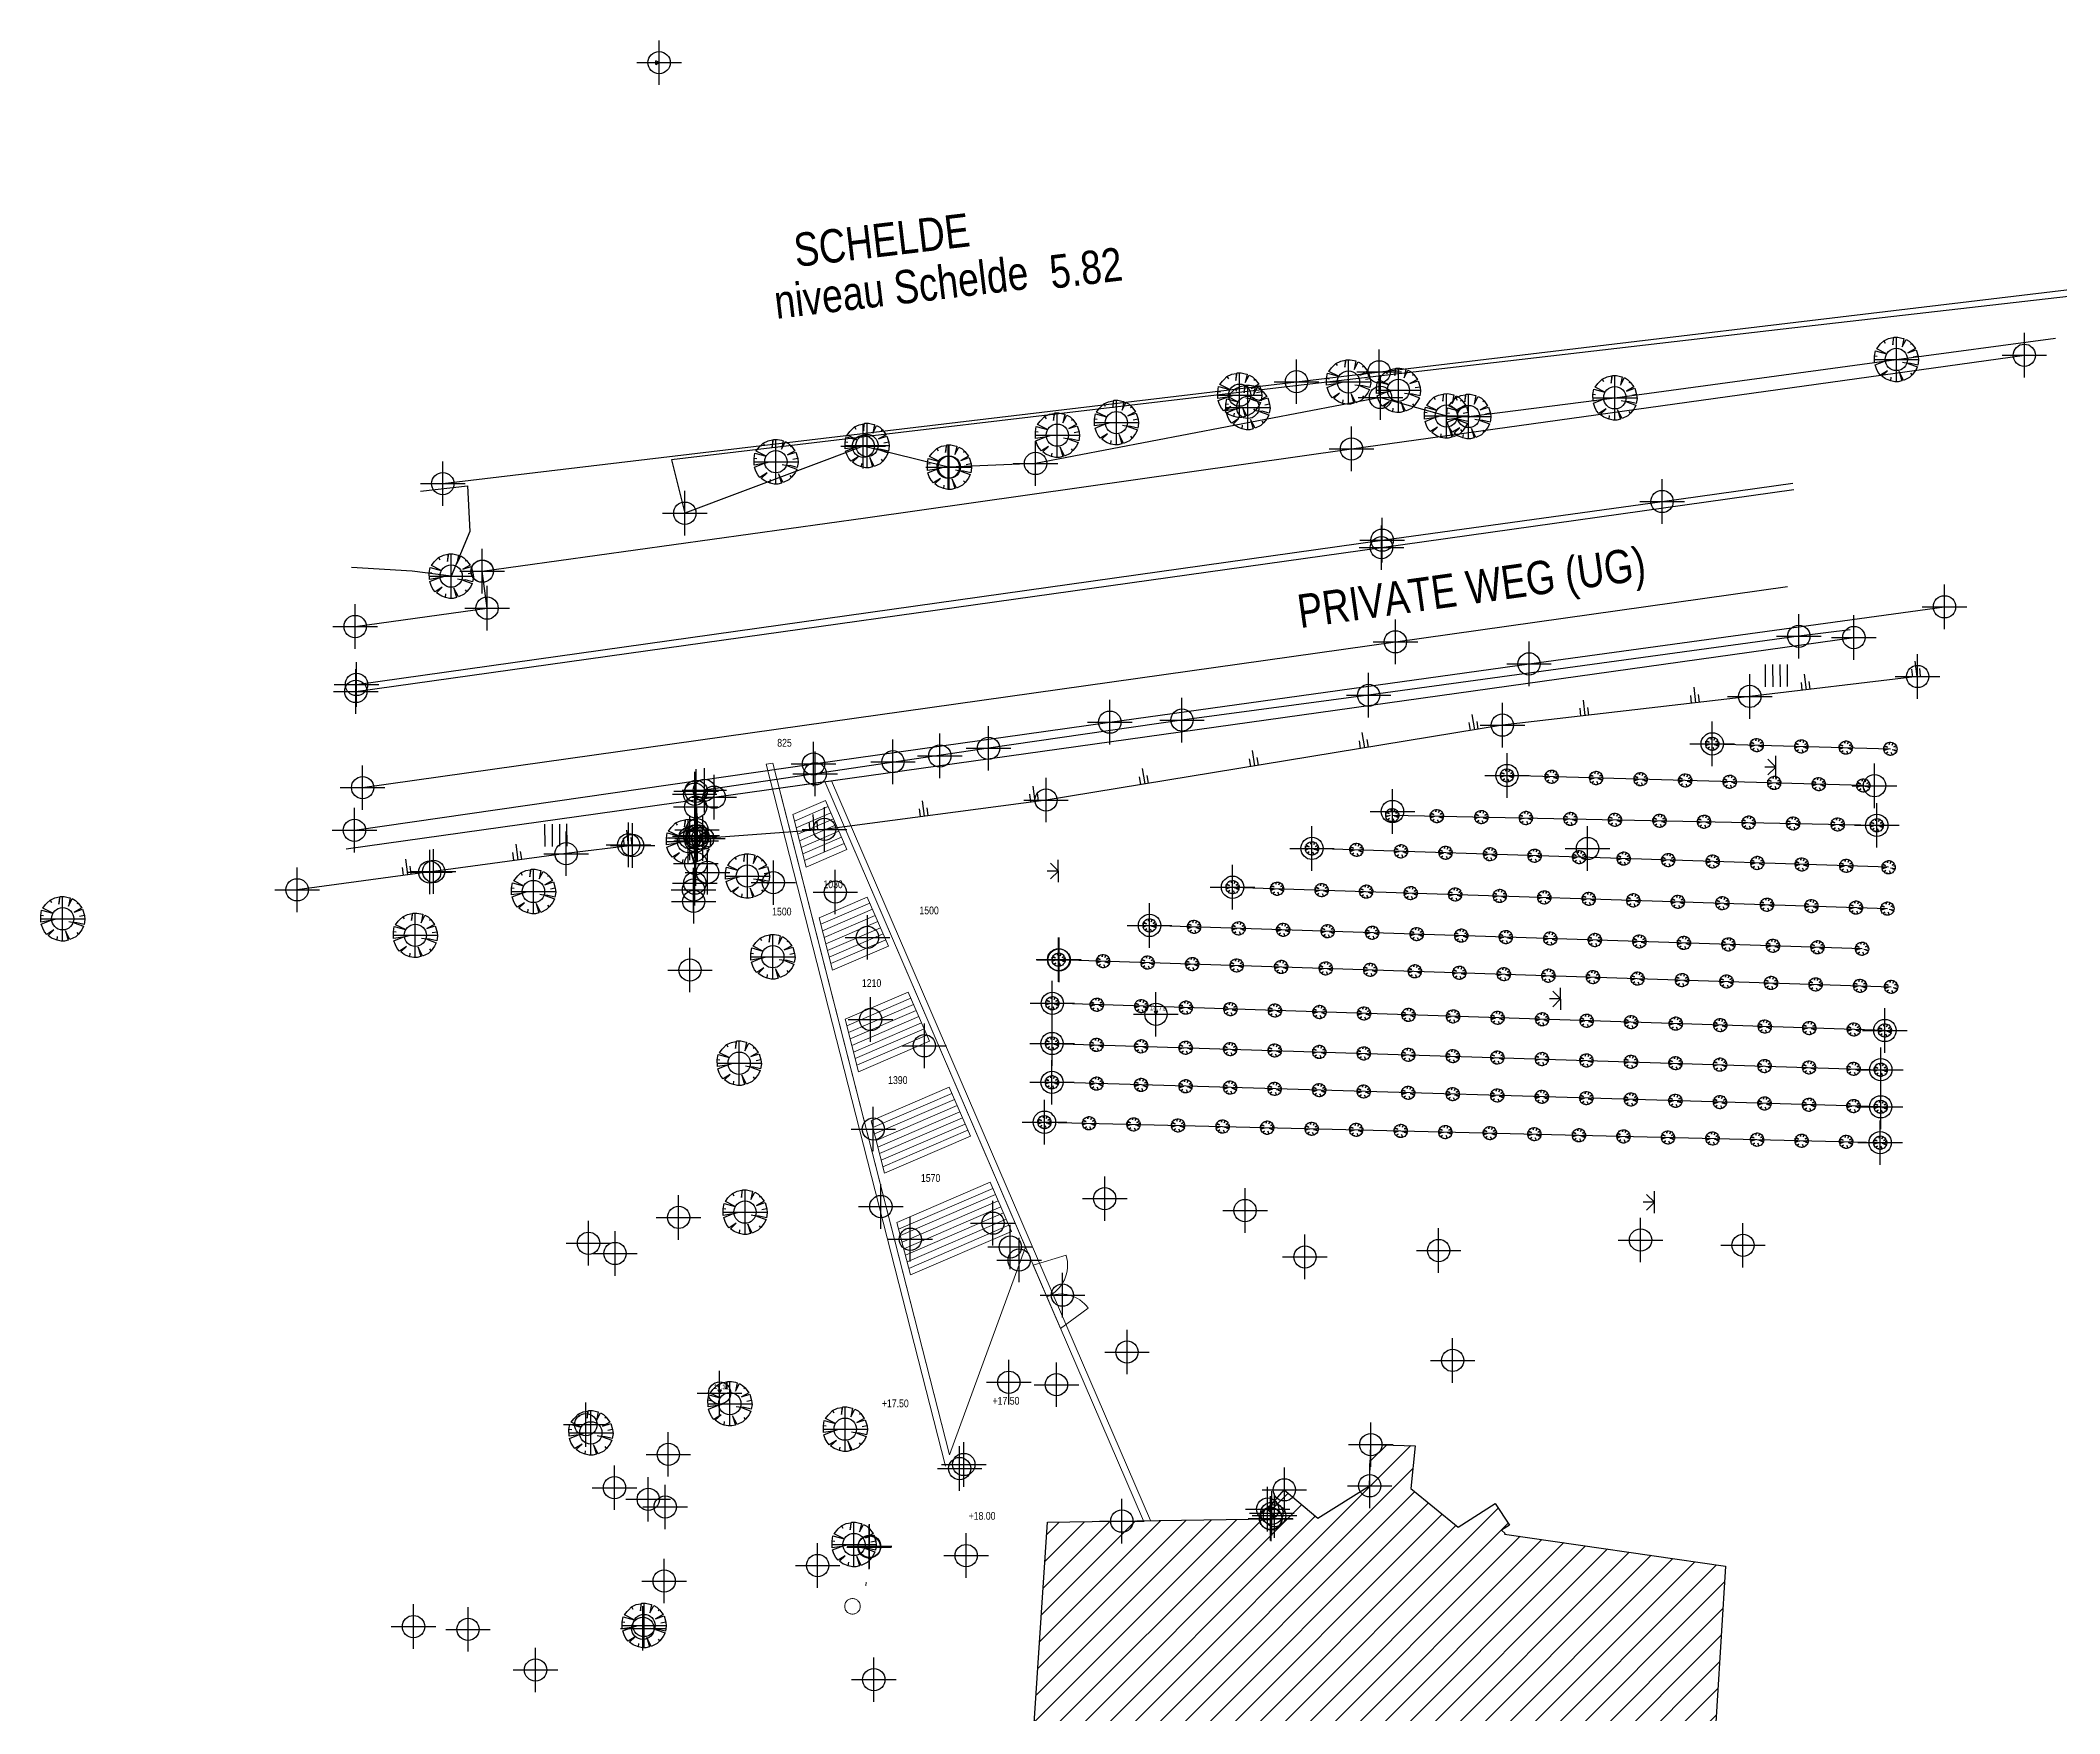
# Model space of a CAD drawing. Header units: metres. Extents: x -30504 to 105656, y -14907 to 193632.
# Drawn here: x 1504.9 to 1595.5, y 537 to 612.1 of the extents above; entities that cross this region are included whole.
import ezdxf
from ezdxf.enums import TextEntityAlignment as Align

# ---------------------------------------------------------------- set-up
doc = ezdxf.new("R2010")
doc.units = ezdxf.units.M
doc.header["$PDMODE"] = 34
doc.header["$PDSIZE"] = -2.5
doc.linetypes.add('D2', pattern=[8, 4, -2, 0, -2])
doc.linetypes.add('DASHDOT', pattern=[25.4, 12.7, -6.35, 0, -6.35])
for name, color, linetype in [('0-opmeting-Tweekerkenstraat', 7, 'Continuous'), ('2-univ-gebouw', 3, 'Continuous'), ('2-voorstel-stad-gent', 6, 'Continuous'), ('Zwart', 250, 'Continuous')]:
    doc.layers.add(name, color=color, linetype=linetype)
doc.layers.add('Lichtgrijs', color=254, linetype='Continuous', lineweight=9)
doc.styles.get("Standard").update_dxf_attribs({"font": 'arial.ttf'})
doc.linetypes.add('FENCELINE1', pattern='A,6.35,-2.54,[133,ltypeshp.shx,S=2.54,R=0,X=-2.54,Y=0],-2.54,25.4', length=36.83)
doc.linetypes.add('FENCELINE2', pattern='A,6.35,-2.54,[132,ltypeshp.shx,S=2.54,R=0,X=-2.54,Y=0],-2.54,25.4', length=36.83)

# ---------------------------------------------------------------- blocks, each defined once
blk = doc.blocks.new('BOOM')
at = {"color": 0}
for p, q in [((-0.021, 0.045), (-0.012, 0.048)), ((-0.012, 0.048), (-0.004, 0.028)), ((-0.004, 0.028), (-0.007, 0.049)), ((-0.007, 0.049), (0.008, 0.049)), ((0.007, 0.043), (0.008, 0.049)), ((0.008, 0.049), (0.02, 0.047)), ((0.02, 0.047), (0.013, 0.022)), ((-0.05, 0.004), (-0.048, 0.013)), ((-0.05, -0.004), (-0.05, 0.004)), ((-0.048, 0.013), (-0.045, 0.021)), ((-0.048, 0.013), (-0.04, 0.012)), ((-0.045, 0.021), (-0.043, 0.025)), ((-0.043, 0.025), (-0.037, 0.033)), ((-0.037, 0.033), (-0.025, 0.02)), ((-0.035, 0.036), (-0.029, 0.041)), ((-0.025, 0.02), (-0.035, 0.036)), ((-0.029, 0.041), (-0.021, 0.045)), ((-0.004, 0.028), (0, 0.014)), ((0.013, 0.022), (0.024, 0.044)), ((0.024, 0.044), (0.032, 0.038)), ((0.032, 0.038), (0.035, 0.035)), ((0.049, 0.007), (0.033, 0.008)), ((0.033, 0.008), (0.05, 0.005)), ((0.035, 0.035), (0.042, 0.028)), ((0.042, 0.028), (0.037, 0.025)), ((0.042, 0.028), (0.047, 0.017)), ((0.047, 0.017), (0.049, 0.007)), ((0.05, 0.005), (0.05, -0.004)), ((-0.048, -0.012), (-0.05, -0.004)), ((-0.027, -0.006), (-0.048, -0.012)), ((-0.047, -0.016), (-0.027, -0.006)), ((-0.041, -0.029), (-0.047, -0.016)), ((-0.035, -0.035), (-0.041, -0.029)), ((-0.035, -0.035), (-0.031, -0.032)), ((-0.025, -0.043), (-0.035, -0.035)), ((-0.017, -0.047), (-0.025, -0.043)), ((-0.009, -0.026), (-0.017, -0.047)), ((-0.013, -0.048), (-0.009, -0.032)), ((-0.009, -0.026), (-0.007, -0.014)), ((-0.009, -0.032), (-0.009, -0.026)), ((0.007, -0.049), (0.005, -0.038)), ((0.021, -0.045), (0.007, -0.049)), ((0.024, -0.043), (0.015, -0.026)), ((0.015, -0.026), (0.021, -0.045)), ((0.035, -0.035), (0.024, -0.043)), ((0.047, -0.017), (0.028, -0.013)), ((0.028, -0.013), (0.045, -0.022)), ((0.035, -0.035), (0.033, -0.032)), ((0.041, -0.029), (0.035, -0.035)), ((0.045, -0.022), (0.041, -0.029)), ((0.048, -0.013), (0.047, -0.017)), ((0.05, -0.004), (0.048, -0.013)), ((-0.002, -0.05), (-0.013, -0.048)), ((0.007, -0.049), (-0.002, -0.05))]:
    blk.add_line(p, q, dxfattribs=at)
blk = doc.blocks.new('BG0101')
at = {"xscale": 0.02, "yscale": 0.02, "zscale": 0.02}
blk.add_blockref('BOOM', (0, 0), dxfattribs=at)
blk = doc.blocks.new('BH0201')
for p, q in [((-0.0005, 0), (-0.0005, -0.001)), ((0, -0.002), (0, 0)), ((0.0005, 0), (0.0005, -0.001))]:
    blk.add_line(p, q)
blk = doc.blocks.new('BR1708')
for p, q in [((-0.0005, 0), (0.0005, 0)), ((0, 0), (-0.000354, 0.000354)), ((0, 0), (0, 0.0005)), ((0, 0), (0.000354, 0.000354))]:
    blk.add_line(p, q)
blk = doc.blocks.new('BR1707')
for p, q in [((0.0005, 0.0005), (-0.0005, 0.0005)), ((0.0005, 0.000167), (-0.0005, 0.000167)), ((0.0005, -0.000166), (-0.0005, -0.000166)), ((-0.0005, -0.0005), (0.0005, -0.0005))]:
    blk.add_line(p, q)

msp = doc.modelspace()

# ---------------------------------------------------------------- hatches: boundary and pattern name
at = {"layer": 'Lichtgrijs', "linetype": 'Continuous'}
h = msp.add_hatch(dxfattribs=at)
h.set_pattern_fill('ANSI31', color=256, scale=0.25, style=0)
h.set_pattern_definition([(45, (1590.8771, 213.1383), (-0.561266, 0.561266), [])])
h.paths.add_polyline_path([(1547.463, 501.042), (1547.324, 501.051), (1547.246, 499.576), (1545.077, 499.699), (1544.932, 497.45), (1544.902, 497.452), (1544.766, 495.063), (1544.802, 495.061), (1544.629, 492.877), (1544.445, 492.892), (1543.934, 483.671), (1543.335, 483.705), (1542.373, 466.747), (1542.897, 466.715), (1542.626, 458.707), (1542.174, 458.73), (1542.08, 456.926), (1551.333, 456.399), (1551.302, 455.85), (1569.056, 454.839), (1569.083, 455.405), (1581.147, 454.825), (1581.416, 458.708), (1583.574, 458.58), (1583.714, 460.923), (1581.555, 461.052), (1581.626, 462.234), (1582.443, 462.185), (1583.453, 479.088), (1582.634, 479.136), (1582.799, 481.96), (1584.961, 481.831), (1585.1, 484.172), (1582.981, 484.301), (1583.194, 488.59), (1581.196, 488.709), (1583.883, 533.88), (1579.94, 534.15), (1580.528, 543.582), (1570.606, 545.024), (1570.63, 545.045), (1570.467, 545.193), (1570.826, 545.424), (1570.182, 546.396), (1568.521, 545.326), (1566.405, 547.071), (1566.601, 548.986), (1564.599, 549.04), (1564.549, 547.191), (1562.225, 545.733), (1560.717, 547.008), (1559.952, 546.127), (1560.278, 545.852), (1560.097, 545.726), (1560.119, 545.703), (1550.094, 545.552), (1549.337, 534.277), (1549.248, 532.929), (1549.278, 532.927), (1547.536, 504.506), (1547.507, 504.508), (1547.407, 502.992), (1547.436, 502.99), (1547.357, 501.525), (1547.496, 501.517)])

# ---------------------------------------------------------------- linework, layer by layer
at = {"layer": '0-opmeting-Tweekerkenstraat', "linetype": 'Continuous', "ltscale": 0.05}
for p, q in [((1532.515, 611.003), (1532.514, 611.178)), ((1532.655, 611.092), (1532.514, 611.178)), ((1532.515, 611.003), (1532.655, 611.092)), ((1554.872, 568.502), (1555.047, 568.499)), ((1554.872, 568.502), (1554.957, 568.36)), ((1554.957, 568.36), (1555.047, 568.499)), ((1535.287, 551.497), (1535.462, 551.492)), ((1535.287, 551.497), (1535.37, 551.355)), ((1535.37, 551.355), (1535.462, 551.492))]:
    msp.add_line(p, q, dxfattribs=at)
for points in [[(1522.944, 592.189), (1561.27, 596.765), (1599.597, 601.341)], [(1595.931, 600.589), (1583.119, 599.124), (1560.964, 596.547), (1543.504, 594.486), (1533.205, 593.25), (1533.811, 590.861)], [(1565.039, 596.059), (1567.996, 595.228), (1568.993, 595.202), (1575.558, 596.044), (1588.196, 597.764), (1595.347, 598.725)], [(1519.011, 585.771), (1524.933, 586.6), (1524.718, 588.257), (1541.915, 590.647), (1563.738, 593.747), (1593.941, 597.953)], [(1565.039, 596.059), (1549.554, 593.095), (1545.63, 592.931), (1541.82, 593.866), (1533.811, 590.861)], [(1521.941, 591.844), (1524.059, 592.083), (1524.162, 590.044), (1523.32, 588.037), (1521.577, 588.252), (1518.851, 588.43)], [(1519.042, 582.858), (1565.081, 589.316), (1583.589, 591.919)], [(1519.072, 583.172), (1565.112, 589.649), (1577.679, 591.387), (1583.547, 592.216)], [(1519.344, 578.539), (1565.708, 585.086), (1583.303, 587.571)], [(1518.606, 575.797), (1535.125, 578.11), (1586.29, 585.277)], [(1589.15, 583.529), (1581.615, 582.634), (1570.511, 581.345), (1550.024, 577.983), (1540.081, 576.664), (1534.614, 576.258)], [(1579.931, 580.503), (1587.928, 580.28)], [(1586.713, 578.637), (1570.719, 579.082)], [(1565.567, 577.299), (1587.318, 576.848)], [(1516.403, 573.969), (1522.356, 574.77), (1522.529, 574.795), (1525.509, 575.193), (1528.478, 575.593), (1531.464, 575.961)], [(1534.614, 576.258), (1534.347, 576.35)], [(1587.848, 574.962), (1561.962, 575.809)], [(1558.398, 574.066), (1587.793, 573.105)], [(1586.654, 571.305), (1554.672, 572.351)], [(1550.588, 570.814), (1587.963, 569.592)], [(1587.681, 567.633), (1550.306, 568.856)], [(1550.295, 567.05), (1587.497, 565.872)], [(1587.494, 564.205), (1550.29, 565.307)], [(1549.953, 563.515), (1587.469, 562.597)]]:
    msp.add_lwpolyline(points, dxfattribs=at)
at = {"layer": '0-opmeting-Tweekerkenstraat', "linetype": 'FENCELINE2'}
msp.add_lwpolyline([(1518.978, 576.624), (1539.587, 579.602), (1552.886, 581.479), (1571.706, 584.094), (1590.358, 586.656)], dxfattribs=at)
at = {"layer": '0-opmeting-Tweekerkenstraat', "linetype": 'FENCELINE1'}
msp.add_lwpolyline([(1586.116, 585.627), (1583.817, 585.333), (1564.507, 582.686), (1556.128, 581.572), (1547.444, 580.304), (1539.658, 579.157), (1534.687, 578.42), (1534.316, 578.374), (1534.252, 578.243), (1534.298, 577.671), (1534.355, 576.645), (1534.347, 576.35)], dxfattribs=at)
at = {"layer": '0-opmeting-Tweekerkenstraat', "linetype": 'Continuous', "ltscale": 0.05}
for p in [(1532.655, 611.092), (1532.655, 611.092), (1588.196, 597.764), (1593.941, 597.953), (1561.27, 596.765), (1563.6, 596.753), (1564.979, 597.208), (1565.84, 596.38), (1558.714, 596.162), (1559.081, 595.611), (1565.039, 596.059), (1575.558, 596.044), (1553.181, 594.93), (1567.996, 595.228), (1568.993, 595.202), (1541.82, 593.866), (1541.988, 593.899), (1550.529, 594.364), (1563.738, 593.747), (1537.897, 593.171), (1545.63, 592.931), (1545.682, 592.928), (1549.554, 593.095), (1522.944, 592.189), (1577.679, 591.387), (1533.811, 590.861), (1565.081, 589.316), (1565.112, 589.649), (1524.71, 588.251), (1524.718, 588.257), (1523.32, 588.037), (1524.933, 586.6), (1590.358, 586.656), (1519.011, 585.771), (1565.708, 585.086), (1583.817, 585.333), (1586.29, 585.277), (1571.706, 584.094), (1519.042, 582.858), (1519.072, 583.172), (1589.15, 583.529), (1564.507, 582.686), (1581.615, 582.634), (1552.886, 581.479), (1556.128, 581.572), (1570.511, 581.345), (1547.444, 580.304), (1579.931, 580.503), (1539.587, 579.602), (1539.658, 579.157), (1543.154, 579.701), (1545.256, 579.962), (1519.344, 578.539), (1534.252, 578.243), (1534.316, 578.374), (1534.687, 578.42), (1570.719, 579.082), (1587.217, 578.623), (1534.298, 577.671), (1535.125, 578.11), (1550.024, 577.983), (1565.576, 577.466), (1518.978, 576.624), (1534.355, 576.645), (1540.081, 576.664), (1587.318, 576.848), (1528.481, 575.573), (1531.286, 575.972), (1531.466, 575.941), (1533.964, 576.115), (1534.038, 576.288), (1534.26, 576.359), (1534.316, 576.144), (1534.362, 576.252), (1534.367, 576.383), (1534.373, 576.252), (1534.614, 576.258), (1561.962, 575.809), (1574.334, 575.805), (1522.359, 574.75), (1522.532, 574.776), (1534.306, 575.13), (1534.829, 574.733), (1516.405, 573.949), (1527.015, 573.876), (1534.199, 573.944), (1534.26, 574.252), (1536.617, 574.569), (1537.785, 574.273), (1540.566, 573.852), (1558.398, 574.066), (1534.209, 573.431), (1505.88, 572.65), (1521.711, 571.908), (1554.672, 572.351), (1542.007, 571.816), (1534.04, 570.349), (1537.758, 570.945), (1550.588, 570.814), (1550.612, 570.802), (1550.306, 568.856), (1554.957, 568.36), (1542.149, 568.128), (1587.681, 567.633), (1544.562, 566.947), (1550.295, 567.05), (1536.248, 566.164), (1587.497, 565.872), (1550.29, 565.307), (1587.494, 564.205), (1542.271, 563.208), (1549.953, 563.515), (1587.469, 562.597), (1533.53, 559.24), (1536.512, 559.478), (1542.612, 559.728), (1552.66, 560.083), (1558.96, 559.549), (1547.641, 558.982), (1529.487, 558.08), (1530.676, 557.62), (1543.93, 558.261), (1548.419, 557.912), (1561.647, 557.466), (1567.65, 557.753), (1576.713, 558.225), (1581.311, 557.989), (1548.821, 557.328), (1550.759, 555.752), (1553.661, 553.197), (1568.276, 552.819), (1535.37, 551.355), (1548.354, 551.839), (1550.491, 551.729), (1535.831, 550.876), (1529.367, 549.937), (1529.591, 549.566), (1541.01, 549.731), (1533.067, 548.6), (1564.604, 549.039), (1546.147, 547.963), (1546.332, 548.145), (1530.652, 547.104), (1532.168, 546.584), (1560.722, 547.008), (1564.554, 547.19), (1532.93, 546.239), (1553.428, 545.604), (1559.972, 546.144), (1560.103, 545.726), (1560.124, 545.702), (1560.16, 545.955), (1560.283, 545.851), (1541.402, 544.555), (1542.086, 544.439), (1542.098, 544.474), (1546.438, 544.056), (1532.882, 542.913), (1532.882, 542.913), (1539.772, 543.609), (1531.925, 540.789), (1531.979, 540.917), (1542.293, 538.486)]:
    msp.add_point(p, dxfattribs=at)
at = {"layer": '2-univ-gebouw', "color": 7}
for p in [(1521.631, 540.868), (1524.078, 540.742), (1527.109, 538.919)]:
    msp.add_point(p, dxfattribs=at)
at = {"layer": '2-voorstel-stad-gent', "lineweight": 0}
for points in [[(1537.454, 579.599), (1537.753, 579.642)], [(1539.744, 579.613), (1539.738, 579.625)], [(1540.128, 577.963), (1538.654, 577.328)], [(1540.247, 577.688), (1538.729, 577.033)], [(1540.366, 577.412), (1538.804, 576.739)], [(1541.078, 575.759), (1540.128, 577.963)], [(1538.654, 577.328), (1539.255, 574.973)], [(1540.484, 577.137), (1538.879, 576.445)], [(1540.603, 576.861), (1538.955, 576.151)], [(1540.722, 576.586), (1539.03, 575.856)], [(1540.841, 576.31), (1539.105, 575.562)], [(1540.959, 576.035), (1539.18, 575.268)], [(1541.078, 575.759), (1539.255, 574.973)], [(1541.997, 573.627), (1539.837, 572.697)], [(1542.115, 573.352), (1539.912, 572.402)], [(1542.234, 573.076), (1539.988, 572.108)], [(1542.947, 571.423), (1541.997, 573.627)], [(1539.837, 572.697), (1540.439, 570.343)], [(1542.353, 572.801), (1540.063, 571.814)], [(1542.472, 572.525), (1540.138, 571.52)], [(1542.59, 572.25), (1540.213, 571.225)], [(1542.709, 571.974), (1540.288, 570.931)], [(1542.828, 571.699), (1540.364, 570.637)], [(1542.947, 571.423), (1540.439, 570.343)], [(1543.837, 569.357), (1541.003, 568.136)], [(1544.787, 567.153), (1543.837, 569.357)], [(1543.956, 569.082), (1541.078, 567.841)], [(1544.075, 568.806), (1541.153, 567.547)], [(1544.194, 568.531), (1541.229, 567.253)], [(1541.003, 568.136), (1541.605, 565.781)], [(1544.312, 568.255), (1541.304, 566.959)], [(1544.431, 567.98), (1541.379, 566.664)], [(1544.55, 567.704), (1541.454, 566.37)], [(1544.668, 567.429), (1541.529, 566.076)], [(1544.787, 567.153), (1541.605, 565.781)], [(1545.678, 565.087), (1542.169, 563.574)], [(1545.797, 564.811), (1542.244, 563.28)], [(1546.628, 562.883), (1545.678, 565.087)], [(1545.915, 564.536), (1542.319, 562.986)], [(1546.034, 564.26), (1542.394, 562.692)], [(1546.153, 563.985), (1542.469, 562.397)], [(1542.169, 563.574), (1542.77, 561.22)], [(1546.272, 563.71), (1542.545, 562.103)], [(1546.39, 563.434), (1542.62, 561.809)], [(1546.509, 563.159), (1542.695, 561.515)], [(1546.628, 562.883), (1542.77, 561.22)], [(1547.518, 560.817), (1543.334, 559.013)], [(1547.637, 560.541), (1543.409, 558.719)], [(1547.756, 560.266), (1543.485, 558.425)], [(1548.468, 558.613), (1547.518, 560.817)], [(1547.875, 559.99), (1543.56, 558.131)], [(1547.993, 559.715), (1543.635, 557.836)], [(1548.112, 559.439), (1543.71, 557.542)], [(1543.334, 559.013), (1543.936, 556.659)], [(1548.231, 559.164), (1543.785, 557.248)], [(1548.35, 558.888), (1543.861, 556.953)], [(1548.468, 558.613), (1543.936, 556.659)], [(1549.449, 557.096), (1550.929, 557.538)], [(1550.672, 554.258), (1549.449, 557.096)], [(1551.922, 555.166), (1550.672, 554.258)]]:
    msp.add_lwpolyline(points, dxfattribs=at)
at = {"layer": '2-voorstel-stad-gent', "color": 2, "lineweight": 0}
for points in [[(1537.454, 579.599), (1545.511, 548.074)], [(1537.753, 579.642), (1545.693, 548.573)], [(1554.395, 545.62), (1540.091, 578.808)], [(1554.72, 545.625), (1540.399, 578.851)]]:
    msp.add_lwpolyline(points, dxfattribs=at)
msp.add_lwpolyline([(1545.693, 548.573), (1538.039, 578.52), (1540.091, 578.808), (1549.099, 557.907)], close=True, dxfattribs=at)
at = {"layer": '2-voorstel-stad-gent', "lineweight": 0}
for centre, start, end in [((1549.449, 557.096), 293.31681, 16.61257), ((1550.672, 554.258), 35.96551, 113.31681)]:
    msp.add_arc(centre, 1.545, start, end, dxfattribs=at)
at = {"layer": 'Lichtgrijs', "linetype": 'D2'}
msp.add_line((1541.935, 542.704), (1541.945, 542.858), dxfattribs=at)
at = {"layer": 'Lichtgrijs', "linetype": 'DASHDOT', "ltscale": 10}
msp.add_circle((1541.336, 541.777), 0.35, dxfattribs=at)
at = {"layer": 'Zwart', "color": 250, "linetype": 'Continuous'}
msp.add_lwpolyline([(1549.337, 534.277), (1550.094, 545.552), (1560.119, 545.703), (1560.097, 545.726), (1560.278, 545.852), (1559.952, 546.127), (1560.717, 547.008), (1562.225, 545.733), (1564.549, 547.191), (1564.599, 549.04), (1566.601, 548.986), (1566.405, 547.071), (1568.521, 545.326), (1570.182, 546.396), (1570.826, 545.424), (1570.467, 545.193), (1570.63, 545.045), (1570.606, 545.024), (1580.528, 543.582), (1579.94, 534.15)], dxfattribs=at)

# ---------------------------------------------------------------- block references
at = {"layer": '0-opmeting-Tweekerkenstraat', "linetype": 'Continuous', "ltscale": 0.05}
for name, p, xscale, yscale, zscale, rotation in [('BG0101', (1588.196, 597.764), 1000, 1000, 1000, 90.43573584620628), ('BG0101', (1563.6, 596.753), 1000, 1000, 1000, 90.43573584620628), ('BG0101', (1565.84, 596.38), 1000, 1000, 1000, 90.43573584620628), ('BG0101', (1558.714, 596.162), 1000, 1000, 1000, 90.43573584620628), ('BG0101', (1559.081, 595.611), 1000, 1000, 1000, 90.43573584620628), ('BG0101', (1575.558, 596.044), 1000, 1000, 1000, 90.43573584620628), ('BG0101', (1553.181, 594.93), 1000, 1000, 1000, 90.43573584620628), ('BG0101', (1567.996, 595.228), 1000, 1000, 1000, 90.43573584620628), ('BG0101', (1568.993, 595.202), 1000, 1000, 1000, 90.43573584620628), ('BG0101', (1541.988, 593.899), 1000, 1000, 1000, 90.43573584620628), ('BG0101', (1550.529, 594.364), 1000, 1000, 1000, 90.43573584620628), ('BG0101', (1537.897, 593.171), 1000, 1000, 1000, 90.43573584620628), ('BG0101', (1545.682, 592.928), 1000, 1000, 1000, 90.43573584620628), ('BG0101', (1523.32, 588.037), 1000, 1000, 1000, 90.43573584620628), ('BR1707', (1582.808, 583.569), 1000, 1000, 1000, 90.43573584620628), ('BH0201', (1589.111, 583.525), 350.0000000000584, 350.0000000000584, 350.0000000000584, 186.7746059890412), ('BH0201', (1579.18, 582.352), 349.9999999999665, 349.9999999999665, 349.9999999999665, 186.6210698389036), ('BH0201', (1584.146, 582.935), 350.0000000000584, 350.0000000000584, 350.0000000000584, 186.7746059890412), ('BH0201', (1574.213, 581.775), 349.9999999999665, 349.9999999999665, 349.9999999999665, 186.6210698389036), ('BH0201', (1564.321, 580.329), 350.0000000001451, 350.0000000001451, 350.0000000001451, 189.3201389945611), ('BH0201', (1569.255, 581.139), 350.0000000001451, 350.0000000001451, 350.0000000001451, 189.3201389945611), ('BH0201', (1559.387, 579.52), 350.0000000001451, 350.0000000001451, 350.0000000001451, 189.3201389945611), ('BG0101', (1579.931, 580.503), 300, 300, 1000, 90.43573584620628), ('BG0101', (1581.93, 580.447), 300, 300, 1000, 90.43573584620628), ('BG0101', (1583.929, 580.391), 300, 300, 1000, 90.43573584620628), ('BG0101', (1585.929, 580.336), 300, 300, 1000, 90.43573584620628), ('BG0101', (1587.928, 580.28), 300, 300, 1000, 90.43573584620628), ('BH0201', (1554.453, 578.71), 350.0000000001451, 350.0000000001451, 350.0000000001451, 189.3201389945611), ('BG0101', (1570.719, 579.082), 300, 300, 1000, 90.43573584620628), ('BG0101', (1572.718, 579.027), 300, 300, 1000, 90.43573584620628), ('BG0101', (1574.717, 578.971), 300, 300, 1000, 90.43573584620628), ('BR1708', (1582.785, 579.463), 1000, 1000, 1000, 90.43573584620628), ('BH0201', (1549.517, 577.916), 350.0000000000135, 350.0000000000135, 350.0000000000135, 187.5586033160181), ('BG0101', (1576.716, 578.915), 300, 300, 1000, 90.43573584620628), ('BG0101', (1578.716, 578.86), 300, 300, 1000, 90.43573584620628), ('BG0101', (1580.715, 578.804), 300, 300, 1000, 90.43573584620628), ('BG0101', (1582.714, 578.749), 300, 300, 1000, 90.43573584620628), ('BG0101', (1584.713, 578.693), 300, 300, 1000, 90.43573584620628), ('BG0101', (1586.713, 578.637), 300, 300, 1000, 90.43573584620628), ('BH0201', (1544.56, 577.258), 350.0000000000135, 350.0000000000135, 350.0000000000135, 187.5586033160181), ('BG0101', (1565.567, 577.299), 300, 300, 1000, 90.43573584620628), ('BG0101', (1567.567, 577.258), 300, 300, 1000, 90.43573584620628), ('BG0101', (1569.567, 577.216), 300, 300, 1000, 90.43573584620628), ('BG0101', (1571.566, 577.175), 300, 300, 1000, 90.43573584620628), ('BG0101', (1573.566, 577.133), 300, 300, 1000, 90.43573584620628), ('BR1707', (1528.021, 576.402), 1000, 1000, 1000, 90.43573584620628), ('BH0201', (1531.273, 575.938), 350.0000000001338, 350.0000000001338, 350.0000000001338, 187.0325658219718), ('BG0101', (1533.964, 576.115), 1000, 1000, 1000, 90.43573584620628), ('BH0201', (1539.601, 576.628), 349.9999999999651, 349.9999999999651, 349.9999999999651, 184.2443034093124), ('BG0101', (1575.565, 577.092), 300, 300, 1000, 90.43573584620628), ('BG0101', (1577.565, 577.05), 300, 300, 1000, 90.43573584620628), ('BG0101', (1579.564, 577.009), 300, 300, 1000, 90.43573584620628), ('BG0101', (1581.564, 576.967), 300, 300, 1000, 90.43573584620628), ('BG0101', (1583.564, 576.926), 300, 300, 1000, 90.43573584620628), ('BG0101', (1585.563, 576.884), 300, 300, 1000, 90.43573584620628), ('BG0101', (1587.318, 576.848), 300, 300, 1000, 90.43573584620628), ('BH0201', (1526.313, 575.301), 350.0000000000801, 350.0000000000801, 350.0000000000801, 187.6777883507569), ('BG0101', (1561.962, 575.809), 300, 300, 1000, 90.43573584620628), ('BG0101', (1563.961, 575.743), 300, 300, 1000, 90.43573584620628), ('BG0101', (1565.96, 575.678), 300, 300, 1000, 90.43573584620628), ('BG0101', (1567.959, 575.613), 300, 300, 1000, 90.43573584620628), ('BG0101', (1569.958, 575.547), 300, 300, 1000, 90.43573584620628), ('BG0101', (1571.957, 575.482), 300, 300, 1000, 90.43573584620628), ('BG0101', (1573.956, 575.416), 300, 300, 1000, 90.43573584620628), ('BG0101', (1575.955, 575.351), 300, 300, 1000, 90.43573584620628), ('BH0201', (1521.358, 574.636), 349.9999999998848, 349.9999999998848, 349.9999999998848, 187.6643960894253), ('BG0101', (1527.015, 573.876), 1000, 1000, 1000, 90.43573584620628), ('BG0101', (1536.617, 574.569), 1000, 1000, 1000, 90.43573584620628), ('BR1708', (1550.577, 574.793), 1000, 1000, 1000, 90.43573584620628), ('BG0101', (1577.954, 575.286), 300, 300, 1000, 90.43573584620628), ('BG0101', (1579.952, 575.22), 300, 300, 1000, 90.43573584620628), ('BG0101', (1581.951, 575.155), 300, 300, 1000, 90.43573584620628), ('BG0101', (1583.95, 575.09), 300, 300, 1000, 90.43573584620628), ('BG0101', (1585.949, 575.024), 300, 300, 1000, 90.43573584620628), ('BG0101', (1587.848, 574.962), 300, 300, 1000, 90.43573584620628), ('BG0101', (1558.398, 574.066), 300, 300, 1000, 90.43573584620628), ('BG0101', (1560.397, 574.001), 300, 300, 1000, 90.43573584620628), ('BG0101', (1562.396, 573.936), 300, 300, 1000, 90.43573584620628), ('BG0101', (1564.395, 573.87), 300, 300, 1000, 90.43573584620628), ('BG0101', (1566.394, 573.805), 300, 300, 1000, 90.43573584620628), ('BG0101', (1568.393, 573.739), 300, 300, 1000, 90.43573584620628), ('BG0101', (1570.392, 573.674), 300, 300, 1000, 90.43573584620628), ('BG0101', (1572.39, 573.609), 300, 300, 1000, 90.43573584620628), ('BG0101', (1574.389, 573.543), 300, 300, 1000, 90.43573584620628), ('BG0101', (1576.388, 573.478), 300, 300, 1000, 90.43573584620628), ('BG0101', (1505.88, 572.65), 1000, 1000, 1000, 90.43573584620628), ('BG0101', (1521.711, 571.908), 1000, 1000, 1000, 90.43573584620628), ('BG0101', (1578.387, 573.412), 300, 300, 1000, 90.43573584620628), ('BG0101', (1580.386, 573.347), 300, 300, 1000, 90.43573584620628), ('BG0101', (1582.385, 573.282), 300, 300, 1000, 90.43573584620628), ('BG0101', (1584.384, 573.216), 300, 300, 1000, 90.43573584620628), ('BG0101', (1586.383, 573.151), 300, 300, 1000, 90.43573584620628), ('BG0101', (1587.793, 573.105), 300, 300, 1000, 90.43573584620628), ('BG0101', (1554.672, 572.351), 300, 300, 1000, 90.43573584620628), ('BG0101', (1556.671, 572.286), 300, 300, 1000, 90.43573584620628), ('BG0101', (1558.669, 572.22), 300, 300, 1000, 90.43573584620628), ('BG0101', (1560.668, 572.155), 300, 300, 1000, 90.43573584620628), ('BG0101', (1562.667, 572.09), 300, 300, 1000, 90.43573584620628), ('BG0101', (1564.666, 572.024), 300, 300, 1000, 90.43573584620628), ('BG0101', (1566.665, 571.959), 300, 300, 1000, 90.43573584620628), ('BG0101', (1568.664, 571.893), 300, 300, 1000, 90.43573584620628), ('BG0101', (1570.663, 571.828), 300, 300, 1000, 90.43573584620628), ('BG0101', (1572.662, 571.763), 300, 300, 1000, 90.43573584620628), ('BG0101', (1574.661, 571.697), 300, 300, 1000, 90.43573584620628), ('BG0101', (1537.758, 570.945), 1000, 1000, 1000, 90.43573584620628), ('BG0101', (1550.588, 570.814), 300, 300, 1000, 90.43573584620628), ('BG0101', (1576.66, 571.632), 300, 300, 1000, 90.43573584620628), ('BG0101', (1578.659, 571.566), 300, 300, 1000, 90.43573584620628), ('BG0101', (1580.658, 571.501), 300, 300, 1000, 90.43573584620628), ('BG0101', (1582.657, 571.436), 300, 300, 1000, 90.43573584620628), ('BG0101', (1584.656, 571.37), 300, 300, 1000, 90.43573584620628), ('BG0101', (1586.654, 571.305), 300, 300, 1000, 90.43573584620628), ('BG0101', (1552.587, 570.749), 300, 300, 1000, 90.43573584620628), ('BG0101', (1554.586, 570.683), 300, 300, 1000, 90.43573584620628), ('BG0101', (1556.584, 570.618), 300, 300, 1000, 90.43573584620628), ('BG0101', (1558.583, 570.553), 300, 300, 1000, 90.43573584620628), ('BG0101', (1560.582, 570.487), 300, 300, 1000, 90.43573584620628), ('BG0101', (1562.581, 570.422), 300, 300, 1000, 90.43573584620628), ('BG0101', (1564.58, 570.357), 300, 300, 1000, 90.43573584620628), ('BG0101', (1566.579, 570.291), 300, 300, 1000, 90.43573584620628), ('BG0101', (1568.578, 570.226), 300, 300, 1000, 90.43573584620628), ('BG0101', (1570.577, 570.16), 300, 300, 1000, 90.43573584620628), ('BG0101', (1572.576, 570.095), 300, 300, 1000, 90.43573584620628), ('BG0101', (1574.575, 570.03), 300, 300, 1000, 90.43573584620628), ('BG0101', (1576.574, 569.964), 300, 300, 1000, 90.43573584620628), ('BG0101', (1578.573, 569.899), 300, 300, 1000, 90.43573584620628), ('BR1708', (1573.125, 569.054), 1000, 1000, 1000, 90.43573584620628), ('BG0101', (1580.572, 569.833), 300, 300, 1000, 90.43573584620628), ('BG0101', (1582.571, 569.768), 300, 300, 1000, 90.43573584620628), ('BG0101', (1584.57, 569.703), 300, 300, 1000, 90.43573584620628), ('BG0101', (1586.568, 569.637), 300, 300, 1000, 90.43573584620628), ('BG0101', (1587.963, 569.592), 300, 300, 1000, 90.43573584620628), ('BG0101', (1550.306, 568.856), 300, 300, 1000, 90.43573584620628), ('BG0101', (1552.305, 568.791), 300, 300, 1000, 90.43573584620628), ('BG0101', (1554.304, 568.725), 300, 300, 1000, 90.43573584620628), ('BG0101', (1556.303, 568.66), 300, 300, 1000, 90.43573584620628), ('BG0101', (1558.302, 568.594), 300, 300, 1000, 90.43573584620628), ('BG0101', (1560.301, 568.529), 300, 300, 1000, 90.43573584620628), ('BG0101', (1562.3, 568.464), 300, 300, 1000, 90.43573584620628), ('BG0101', (1564.298, 568.398), 300, 300, 1000, 90.43573584620628), ('BG0101', (1566.297, 568.333), 300, 300, 1000, 90.43573584620628), ('BG0101', (1568.296, 568.268), 300, 300, 1000, 90.43573584620628), ('BG0101', (1570.295, 568.202), 300, 300, 1000, 90.43573584620628), ('BG0101', (1572.294, 568.137), 300, 300, 1000, 90.43573584620628), ('BG0101', (1574.293, 568.071), 300, 300, 1000, 90.43573584620628), ('BG0101', (1576.292, 568.006), 300, 300, 1000, 90.43573584620628), ('BG0101', (1578.291, 567.941), 300, 300, 1000, 90.43573584620628), ('BG0101', (1580.29, 567.875), 300, 300, 1000, 90.43573584620628), ('BG0101', (1582.289, 567.81), 300, 300, 1000, 90.43573584620628), ('BG0101', (1584.288, 567.744), 300, 300, 1000, 90.43573584620628), ('BG0101', (1586.287, 567.679), 300, 300, 1000, 90.43573584620628), ('BG0101', (1587.681, 567.633), 300, 300, 1000, 90.43573584620628), ('BG0101', (1536.248, 566.164), 1000, 1000, 1000, 90.43573584620628), ('BG0101', (1550.295, 567.05), 300, 300, 1000, 90.43573584620628), ('BG0101', (1552.294, 566.986), 300, 300, 1000, 90.43573584620628), ('BG0101', (1554.293, 566.923), 300, 300, 1000, 90.43573584620628), ('BG0101', (1556.292, 566.86), 300, 300, 1000, 90.43573584620628), ('BG0101', (1558.291, 566.796), 300, 300, 1000, 90.43573584620628), ('BG0101', (1560.29, 566.733), 300, 300, 1000, 90.43573584620628), ('BG0101', (1562.289, 566.67), 300, 300, 1000, 90.43573584620628), ('BG0101', (1564.288, 566.607), 300, 300, 1000, 90.43573584620628), ('BG0101', (1566.287, 566.543), 300, 300, 1000, 90.43573584620628), ('BG0101', (1568.286, 566.48), 300, 300, 1000, 90.43573584620628), ('BG0101', (1570.285, 566.417), 300, 300, 1000, 90.43573584620628), ('BG0101', (1572.284, 566.353), 300, 300, 1000, 90.43573584620628), ('BG0101', (1574.283, 566.29), 300, 300, 1000, 90.43573584620628), ('BG0101', (1576.282, 566.227), 300, 300, 1000, 90.43573584620628), ('BG0101', (1578.281, 566.164), 300, 300, 1000, 90.43573584620628), ('BG0101', (1580.28, 566.1), 300, 300, 1000, 90.43573584620628), ('BG0101', (1582.279, 566.037), 300, 300, 1000, 90.43573584620628), ('BG0101', (1584.278, 565.974), 300, 300, 1000, 90.43573584620628), ('BG0101', (1586.277, 565.91), 300, 300, 1000, 90.43573584620628), ('BG0101', (1587.497, 565.872), 300, 300, 1000, 90.43573584620628), ('BG0101', (1550.29, 565.307), 300, 300, 1000, 90.43573584620628), ('BG0101', (1552.289, 565.248), 300, 300, 1000, 90.43573584620628), ('BG0101', (1554.289, 565.189), 300, 300, 1000, 90.43573584620628), ('BG0101', (1556.288, 565.129), 300, 300, 1000, 90.43573584620628), ('BG0101', (1558.287, 565.07), 300, 300, 1000, 90.43573584620628), ('BG0101', (1560.286, 565.011), 300, 300, 1000, 90.43573584620628), ('BG0101', (1562.285, 564.952), 300, 300, 1000, 90.43573584620628), ('BG0101', (1564.284, 564.892), 300, 300, 1000, 90.43573584620628), ('BG0101', (1566.283, 564.833), 300, 300, 1000, 90.43573584620628), ('BG0101', (1568.282, 564.774), 300, 300, 1000, 90.43573584620628), ('BG0101', (1570.281, 564.715), 300, 300, 1000, 90.43573584620628), ('BG0101', (1572.281, 564.655), 300, 300, 1000, 90.43573584620628), ('BG0101', (1574.28, 564.596), 300, 300, 1000, 90.43573584620628), ('BG0101', (1576.279, 564.537), 300, 300, 1000, 90.43573584620628), ('BG0101', (1578.278, 564.478), 300, 300, 1000, 90.43573584620628), ('BG0101', (1580.277, 564.418), 300, 300, 1000, 90.43573584620628), ('BG0101', (1549.953, 563.515), 300, 300, 1000, 90.43573584620628), ('BG0101', (1582.276, 564.359), 300, 300, 1000, 90.43573584620628), ('BG0101', (1584.275, 564.3), 300, 300, 1000, 90.43573584620628), ('BG0101', (1586.274, 564.241), 300, 300, 1000, 90.43573584620628), ('BG0101', (1587.494, 564.205), 300, 300, 1000, 90.43573584620628), ('BG0101', (1551.953, 563.466), 300, 300, 1000, 90.43573584620628), ('BG0101', (1553.952, 563.417), 300, 300, 1000, 90.43573584620628), ('BG0101', (1555.951, 563.368), 300, 300, 1000, 90.43573584620628), ('BG0101', (1557.951, 563.319), 300, 300, 1000, 90.43573584620628), ('BG0101', (1559.95, 563.27), 300, 300, 1000, 90.43573584620628), ('BG0101', (1561.95, 563.221), 300, 300, 1000, 90.43573584620628), ('BG0101', (1563.949, 563.172), 300, 300, 1000, 90.43573584620628), ('BG0101', (1565.948, 563.123), 300, 300, 1000, 90.43573584620628), ('BG0101', (1567.948, 563.074), 300, 300, 1000, 90.43573584620628), ('BG0101', (1569.947, 563.025), 300, 300, 1000, 90.43573584620628), ('BG0101', (1571.947, 562.976), 300, 300, 1000, 90.43573584620628), ('BG0101', (1573.946, 562.928), 300, 300, 1000, 90.43573584620628), ('BG0101', (1575.945, 562.879), 300, 300, 1000, 90.43573584620628), ('BG0101', (1577.945, 562.83), 300, 300, 1000, 90.43573584620628), ('BG0101', (1579.944, 562.781), 300, 300, 1000, 90.43573584620628), ('BG0101', (1581.944, 562.732), 300, 300, 1000, 90.43573584620628), ('BG0101', (1583.943, 562.683), 300, 300, 1000, 90.43573584620628), ('BG0101', (1585.942, 562.634), 300, 300, 1000, 90.43573584620628), ('BG0101', (1587.469, 562.597), 300, 300, 1000, 90.43573584620628), ('BG0101', (1536.512, 559.478), 1000, 1000, 1000, 90.43573584620628), ('BR1708', (1577.336, 559.925), 1000, 1000, 1000, 90.43573584620628), ('BG0101', (1535.831, 550.876), 1000, 1000, 1000, 90.43573584620628), ('BG0101', (1529.591, 549.566), 1000, 1000, 1000, 90.43573584620628), ('BG0101', (1541.01, 549.731), 1000, 1000, 1000, 90.43573584620628), ('BG0101', (1541.402, 544.555), 1000, 1000, 1000, 90.43573584620628), ('BG0101', (1531.979, 540.917), 1000, 1000, 1000, 90.43573584620628)]:
    msp.add_blockref(name, p, dxfattribs=dict(at, xscale=xscale, yscale=yscale, zscale=zscale, rotation=rotation))

# ---------------------------------------------------------------- texts
at = {"layer": '0-opmeting-Tweekerkenstraat', "linetype": 'Continuous', "ltscale": 0.05, "width": 0.8}
for s, rotation, p in [('SCHELDE', 6.80886, (1542.648, 603.129)), ('PRIVATE WEG (UG)', 7.98509, (1569.122, 587.535))]:
    msp.add_text(s, height=1.5, rotation=rotation, dxfattribs=at).set_placement(p, align=Align.MIDDLE_CENTER)
for s, height, rotation, p in [('5.82', 1.5, 6.80886, (1550.282, 600.936)), ('niveau Schelde', 1.5, 6.80886, (1537.919, 599.583)), ('14.71', 0.2, 358.94924, (1554.689, 568.543)), ('17.31', 0.2, 358.23786, (1535.105, 551.541))]:
    msp.add_text(s, height=height, rotation=rotation, dxfattribs=at).set_placement(p)
at = {"layer": '2-voorstel-stad-gent', "lineweight": 0, "width": 0.8}
for s, p in [('825', (1537.958, 580.377)), ('1030', (1540.031, 574.023)), ('1500', (1537.73, 572.799)), ('1500', (1544.34, 572.85)), ('1210', (1541.759, 569.587)), ('1390', (1542.936, 565.232)), ('1570', (1544.41, 560.836)), ('+17.50', (1547.623, 550.831)), ('+17.50', (1542.654, 550.715)), ('+18.00', (1546.549, 545.665))]:
    msp.add_text(s, height=0.35, dxfattribs=at).set_placement(p)

doc.saveas('drawing.dxf')
